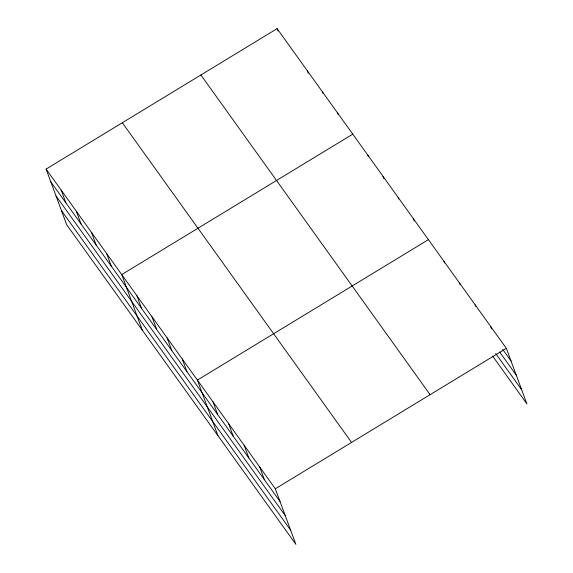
<?xml version="1.0" encoding="UTF-8"?>
<svg xmlns="http://www.w3.org/2000/svg" width="573" height="573" viewBox="0 0 573 573"><rect width="100%" height="100%" fill="white"/><g stroke="black" fill="none" stroke-linecap="round" stroke-linejoin="round"><path stroke-width="0.86" d="M46.091 169.085L275.319 488.776L295.876 544.35L66.654 224.666L46.091 169.085L277.124 28.65L506.346 348.334L526.909 403.915L492.615 356.084M352.767 134.146L121.734 274.582L142.297 330.163M428.411 239.643L197.384 380.078L217.941 435.659M275.319 488.776L506.346 348.334M502.743 349.458L511.052 361.054M499.656 352.008L516.287 375.2M495.695 353.541L521.674 389.769M200.887 74.991L430.108 394.682M122.336 122.744L351.557 442.428M50.796 181.806L280.025 501.497M56.032 195.952L285.254 515.636M61.418 210.52L290.64 530.204M490.76 326.596L491.641 328.981M475.175 304.857L475.762 306.448M459.589 283.119L460.176 284.709M444.003 261.381L444.591 262.971M413.283 218.542L414.164 220.927M398.156 197.441L398.744 199.032M383.029 176.348L383.91 178.733M367.895 155.247L368.489 156.837M337.64 113.046L338.228 114.636M322.513 91.945L323.1 93.535M307.386 70.851L308.267 73.237M277.124 28.65L278.005 31.035M259.727 467.038L264.432 479.759M244.141 445.3L248.847 458.013M228.555 423.562L233.261 436.275M212.97 401.816L217.676 414.537M182.25 358.985L186.956 371.698M167.123 337.884L171.828 350.604M151.995 316.783L156.701 329.504M136.868 295.682L141.574 308.403M106.607 253.488L111.312 266.209M91.479 232.387L96.185 245.108M76.352 211.287L81.058 224.007M61.225 190.186L65.924 202.906"/></g></svg>
